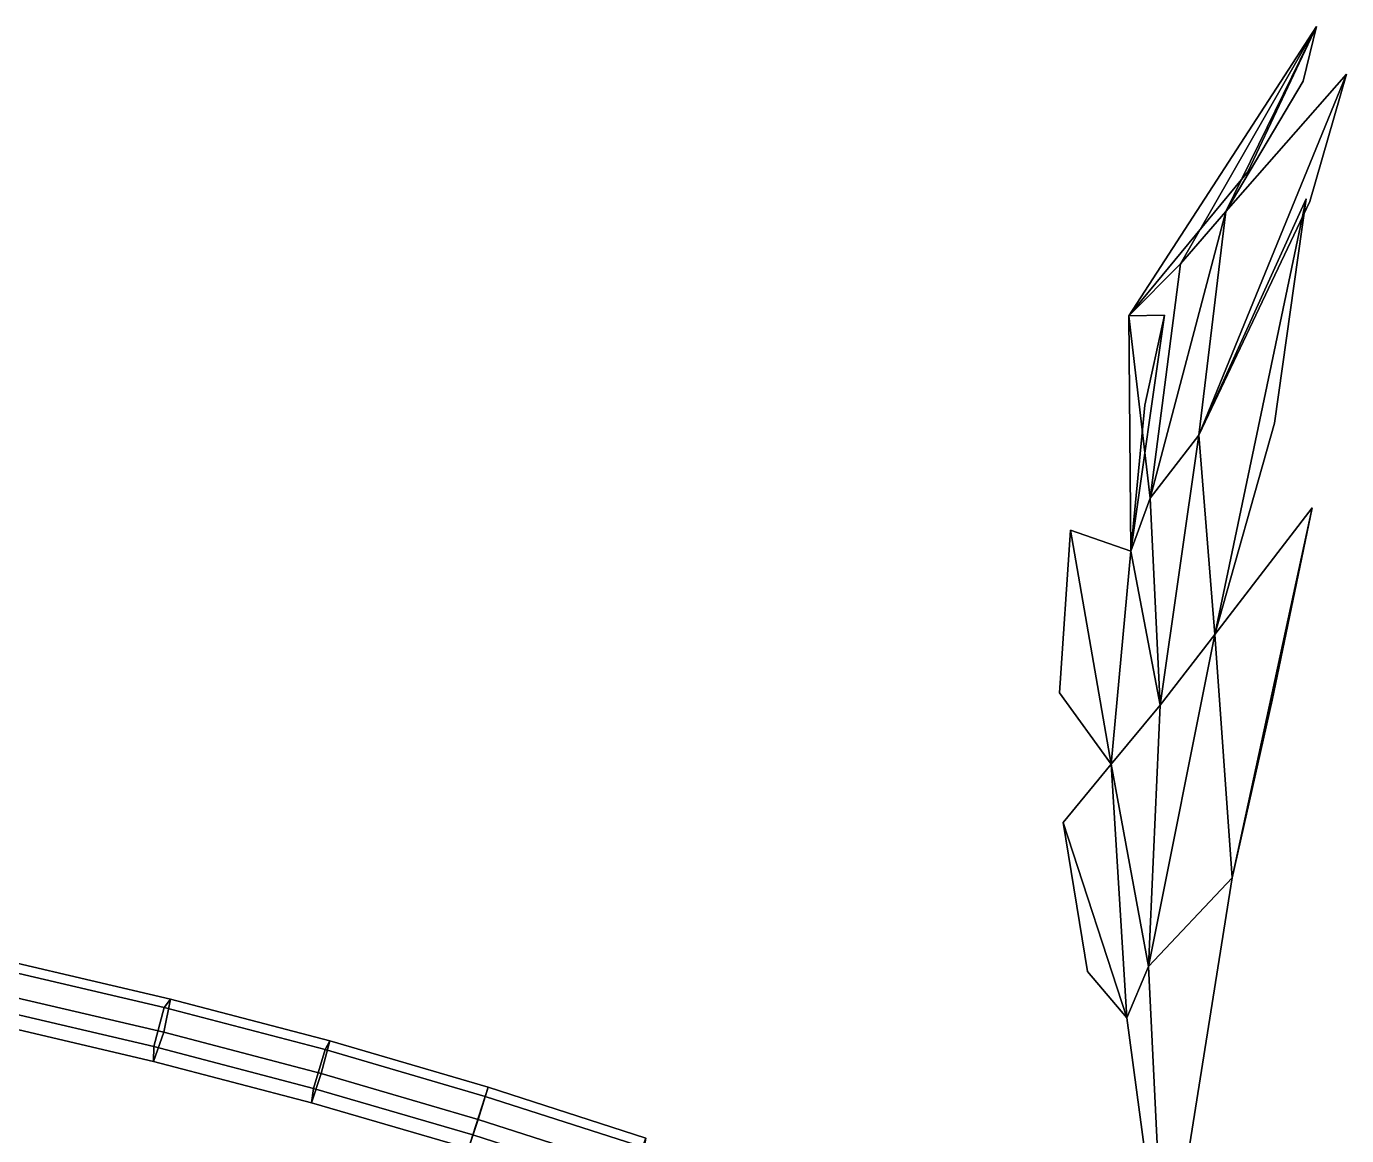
# Model space of a CAD drawing. Header units: metres. Extents: x -349 to 464, y -383 to 362.
# Drawn here: x -123.7 to -70.1, y 38.7 to 83.7 of the extents above; entities that cross this region are included whole.
import ezdxf

# ---------------------------------------------------------------- set-up
doc = ezdxf.new("R2010")
doc.units = ezdxf.units.M

msp = doc.modelspace()

# ---------------------------------------------------------------- linework, layer by layer
at = {"layer": 'Breeder_Leaf', "color": 3}
for points in [[(-78.9566, 71.9291, 312.1989), (-71.3381, 83.666, 313.3941), (-76.8591, 74.03574, 307.5633)], [(-78.9566, 71.9291, 312.1989), (-76.8591, 74.03574, 307.5633), (-71.3381, 83.666, 313.3941)], [(-78.9566, 71.9291, 312.1989), (-74.1274, 77.7676, 316.1112), (-71.3381, 83.666, 313.3941)], [(-78.9566, 71.9291, 312.1989), (-71.3381, 83.666, 313.3941), (-74.1274, 77.7676, 316.1112)], [(-76.8591, 74.03574, 307.5633), (-71.3381, 83.666, 313.3941), (-75.01051, 76.155, 302.8503)], [(-76.8591, 74.03574, 307.5633), (-75.01051, 76.155, 302.8503), (-71.3381, 83.666, 313.3941)], [(-71.3381, 83.666, 313.3941), (-71.8831, 81.448, 307.7438), (-75.01051, 76.155, 302.8503)], [(-71.3381, 83.666, 313.3941), (-75.01051, 76.155, 302.8503), (-71.8831, 81.448, 307.7438)], [(-75.01051, 76.155, 302.8503), (-70.1181, 81.7271, 298.5989), (-76.1084, 67.09338, 297.8532)], [(-75.01051, 76.155, 302.8503), (-76.1084, 67.09338, 297.8532), (-70.1181, 81.7271, 298.5989)], [(-70.1181, 81.7271, 298.5989), (-71.614, 76.5696, 296.4016), (-76.1084, 67.09338, 297.8532)], [(-70.1181, 81.7271, 298.5989), (-76.1084, 67.09338, 297.8532), (-71.614, 76.5696, 296.4016)], [(-76.1084, 67.09338, 297.8532), (-71.7574, 76.6663, 290.7206), (-75.4635, 59.00483, 293.5726)], [(-76.1084, 67.09338, 297.8532), (-75.4635, 59.00483, 293.5726), (-71.7574, 76.6663, 290.7206)], [(-71.7574, 76.6663, 290.7206), (-73.04004, 67.5733, 289.8305), (-75.4635, 59.00483, 293.5726)], [(-71.7574, 76.6663, 290.7206), (-75.4635, 59.00483, 293.5726), (-73.04004, 67.5733, 289.8305)], [(-78.09039, 64.5308, 302.922), (-75.01051, 76.155, 302.8503), (-76.1084, 67.09338, 297.8532)], [(-78.09039, 64.5308, 302.922), (-76.1084, 67.09338, 297.8532), (-75.01051, 76.155, 302.8503)], [(-78.09039, 64.5308, 302.922), (-76.8591, 74.03574, 307.5633), (-75.01051, 76.155, 302.8503)], [(-78.09039, 64.5308, 302.922), (-75.01051, 76.155, 302.8503), (-76.8591, 74.03574, 307.5633)], [(-78.9566, 71.9291, 312.1989), (-76.8591, 74.03574, 307.5633), (-78.09039, 64.5308, 302.922)], [(-78.9566, 71.9291, 312.1989), (-78.09039, 64.5308, 302.922), (-76.8591, 74.03574, 307.5633)], [(-78.8655, 62.385, 308.5793), (-77.5083, 71.9562, 319.8644), (-78.9566, 71.9291, 312.1989)], [(-78.8655, 62.385, 308.5793), (-78.9566, 71.9291, 312.1989), (-77.5083, 71.9562, 319.8644)], [(-78.8655, 62.385, 308.5793), (-78.9566, 71.9291, 312.1989), (-78.09039, 64.5308, 302.922)], [(-78.8655, 62.385, 308.5793), (-78.09039, 64.5308, 302.922), (-78.9566, 71.9291, 312.1989)], [(-78.8655, 62.385, 308.5793), (-78.2952, 68.3031, 318.2746), (-77.5083, 71.9562, 319.8644)], [(-78.8655, 62.385, 308.5793), (-77.5083, 71.9562, 319.8644), (-78.2952, 68.3031, 318.2746)], [(-77.6739, 56.1377, 299.3257), (-78.09039, 64.5308, 302.922), (-76.1084, 67.09338, 297.8532)], [(-77.6739, 56.1377, 299.3257), (-76.1084, 67.09338, 297.8532), (-78.09039, 64.5308, 302.922)], [(-77.6739, 56.1377, 299.3257), (-76.1084, 67.09338, 297.8532), (-75.4635, 59.00483, 293.5726)], [(-77.6739, 56.1377, 299.3257), (-75.4635, 59.00483, 293.5726), (-76.1084, 67.09338, 297.8532)], [(-78.8655, 62.385, 308.5793), (-78.09039, 64.5308, 302.922), (-77.6739, 56.1377, 299.3257)], [(-78.8655, 62.385, 308.5793), (-77.6739, 56.1377, 299.3257), (-78.09039, 64.5308, 302.922)], [(-75.4635, 59.00483, 293.5726), (-71.5143, 64.1386, 286.1226), (-74.7616, 49.1335, 288.8163)], [(-75.4635, 59.00483, 293.5726), (-74.7616, 49.1335, 288.8163), (-71.5143, 64.1386, 286.1226)], [(-71.5143, 64.1386, 286.1226), (-73.1423, 56.3364, 284.7953), (-74.7616, 49.1335, 288.8163)], [(-71.5143, 64.1386, 286.1226), (-74.7616, 49.1335, 288.8163), (-73.1423, 56.3364, 284.7953)], [(-79.6734, 53.7382, 305.3575), (-81.7646, 56.634, 314.3127), (-81.3143, 63.2394, 320.9877)], [(-79.6734, 53.7382, 305.3575), (-81.3143, 63.2394, 320.9877), (-81.7646, 56.634, 314.3127)], [(-79.6734, 53.7382, 305.3575), (-81.3143, 63.2394, 320.9877), (-78.8655, 62.385, 308.5793)], [(-79.6734, 53.7382, 305.3575), (-78.8655, 62.385, 308.5793), (-81.3143, 63.2394, 320.9877)], [(-79.6734, 53.7382, 305.3575), (-78.8655, 62.385, 308.5793), (-77.6739, 56.1377, 299.3257)], [(-79.6734, 53.7382, 305.3575), (-77.6739, 56.1377, 299.3257), (-78.8655, 62.385, 308.5793)], [(-78.1584, 45.5324, 294.7428), (-75.4635, 59.00483, 293.5726), (-74.7616, 49.1335, 288.8163)], [(-78.1584, 45.5324, 294.7428), (-74.7616, 49.1335, 288.8163), (-75.4635, 59.00483, 293.5726)], [(-78.1584, 45.5324, 294.7428), (-77.6739, 56.1377, 299.3257), (-75.4635, 59.00483, 293.5726)], [(-78.1584, 45.5324, 294.7428), (-75.4635, 59.00483, 293.5726), (-77.6739, 56.1377, 299.3257)], [(-79.6734, 53.7382, 305.3575), (-77.6739, 56.1377, 299.3257), (-78.1584, 45.5324, 294.7428)], [(-79.6734, 53.7382, 305.3575), (-78.1584, 45.5324, 294.7428), (-77.6739, 56.1377, 299.3257)], [(-79.02731, 43.4481, 301.5911), (-81.61, 51.3718, 314.7111), (-79.6734, 53.7382, 305.3575)], [(-79.02731, 43.4481, 301.5911), (-79.6734, 53.7382, 305.3575), (-81.61, 51.3718, 314.7111)], [(-79.02731, 43.4481, 301.5911), (-79.6734, 53.7382, 305.3575), (-78.1584, 45.5324, 294.7428)], [(-79.02731, 43.4481, 301.5911), (-78.1584, 45.5324, 294.7428), (-79.6734, 53.7382, 305.3575)], [(-79.02731, 43.4481, 301.5911), (-80.6221, 45.3334, 309.6649), (-81.61, 51.3718, 314.7111)], [(-79.02731, 43.4481, 301.5911), (-81.61, 51.3718, 314.7111), (-80.6221, 45.3334, 309.6649)], [(-77.4965, 31.9699, 288.6291), (-78.1584, 45.5324, 294.7428), (-74.7616, 49.1335, 288.8163)], [(-77.4965, 31.9699, 288.6291), (-74.7616, 49.1335, 288.8163), (-78.1584, 45.5324, 294.7428)], [(-79.02731, 43.4481, 301.5911), (-78.1584, 45.5324, 294.7428), (-77.4965, 31.9699, 288.6291)], [(-79.02731, 43.4481, 301.5911), (-77.4965, 31.9699, 288.6291), (-78.1584, 45.5324, 294.7428)]]:
    msp.add_3dface(points, dxfattribs=at)
at = {"layer": 'Breeder_Petiole', "color": 3}
for points in [[(-118.0722, 43.8793, 290.7222), (-124.5992, 45.3996, 289.729), (-124.2872, 45.7216, 288.1752), (-117.8217, 44.2156, 289.1603)], [(-117.8217, 44.2156, 289.1603), (-124.2872, 45.7216, 288.1752), (-124.4754, 44.3578, 287.3267), (-118.0859, 42.8701, 288.3029)], [(-118.499, 42.2945, 290.8267), (-124.987, 43.8051, 289.8375), (-124.5992, 45.3996, 289.729), (-118.0722, 43.8793, 290.7222)], [(-118.0859, 42.8701, 288.3029), (-124.4754, 44.3578, 287.3267), (-124.9054, 43.1801, 288.3482), (-118.502, 41.6896, 289.3269)], [(-111.3628, 42.5198, 289.8299), (-117.8217, 44.2156, 289.1603), (-118.0859, 42.8701, 288.3029), (-111.7027, 41.1948, 288.9673)], [(-111.5519, 42.1674, 291.3969), (-118.0722, 43.8793, 290.7222), (-117.8217, 44.2156, 289.1603), (-111.3628, 42.5198, 289.8299)], [(-118.502, 41.6896, 289.3269), (-124.9054, 43.1801, 288.3482), (-124.987, 43.8051, 289.8375), (-118.499, 42.2945, 290.8267)], [(-112.0175, 40.5935, 291.4993), (-118.499, 42.2945, 290.8267), (-118.0722, 43.8793, 290.7222), (-111.5519, 42.1674, 291.3969)], [(-111.7027, 41.1948, 288.9673), (-118.0859, 42.8701, 288.3029), (-118.502, 41.6896, 289.3269), (-112.105, 40.01114, 289.9932)], [(-104.93, 40.6392, 290.182), (-111.3628, 42.5198, 289.8299), (-111.7027, 41.1948, 288.9673), (-105.3453, 39.3368, 289.3181)], [(-105.058, 40.269, 291.7511), (-111.5519, 42.1674, 291.3969), (-111.3628, 42.5198, 289.8299), (-104.93, 40.6392, 290.182)], [(-112.105, 40.01114, 289.9932), (-118.502, 41.6896, 289.3269), (-118.499, 42.2945, 290.8267), (-112.0175, 40.5935, 291.4993)], [(-105.5621, 38.7071, 291.8533), (-112.0175, 40.5935, 291.4993), (-111.5519, 42.1674, 291.3969), (-105.058, 40.269, 291.7511)], [(-105.3453, 39.3368, 289.3181), (-111.7027, 41.1948, 288.9673), (-112.105, 40.01114, 289.9932), (-105.7337, 38.1495, 290.345)], [(-105.7337, 38.1495, 290.345), (-112.105, 40.01114, 289.9932), (-112.0175, 40.5935, 291.4993), (-105.5621, 38.7071, 291.8533)], [(-99.1524, 36.6406, 291.8879), (-105.5621, 38.7071, 291.8533), (-105.058, 40.269, 291.7511), (-98.61, 38.1896, 291.7839)], [(-98.5428, 38.5793, 290.2158), (-104.93, 40.6392, 290.182), (-105.3453, 39.3368, 289.3181), (-99.0327, 37.3015, 289.3541)], [(-98.61, 38.1896, 291.7839), (-105.058, 40.269, 291.7511), (-104.93, 40.6392, 290.182), (-98.5428, 38.5793, 290.2158)], [(-99.0327, 37.3015, 289.3541), (-105.3453, 39.3368, 289.3181), (-105.7337, 38.1495, 290.345), (-99.4073, 36.1102, 290.3816)], [(-99.4073, 36.1102, 290.3816), (-105.7337, 38.1495, 290.345), (-105.5621, 38.7071, 291.8533), (-99.1524, 36.6406, 291.8879)]]:
    msp.add_3dface(points, dxfattribs=at)

doc.saveas('drawing.dxf')
